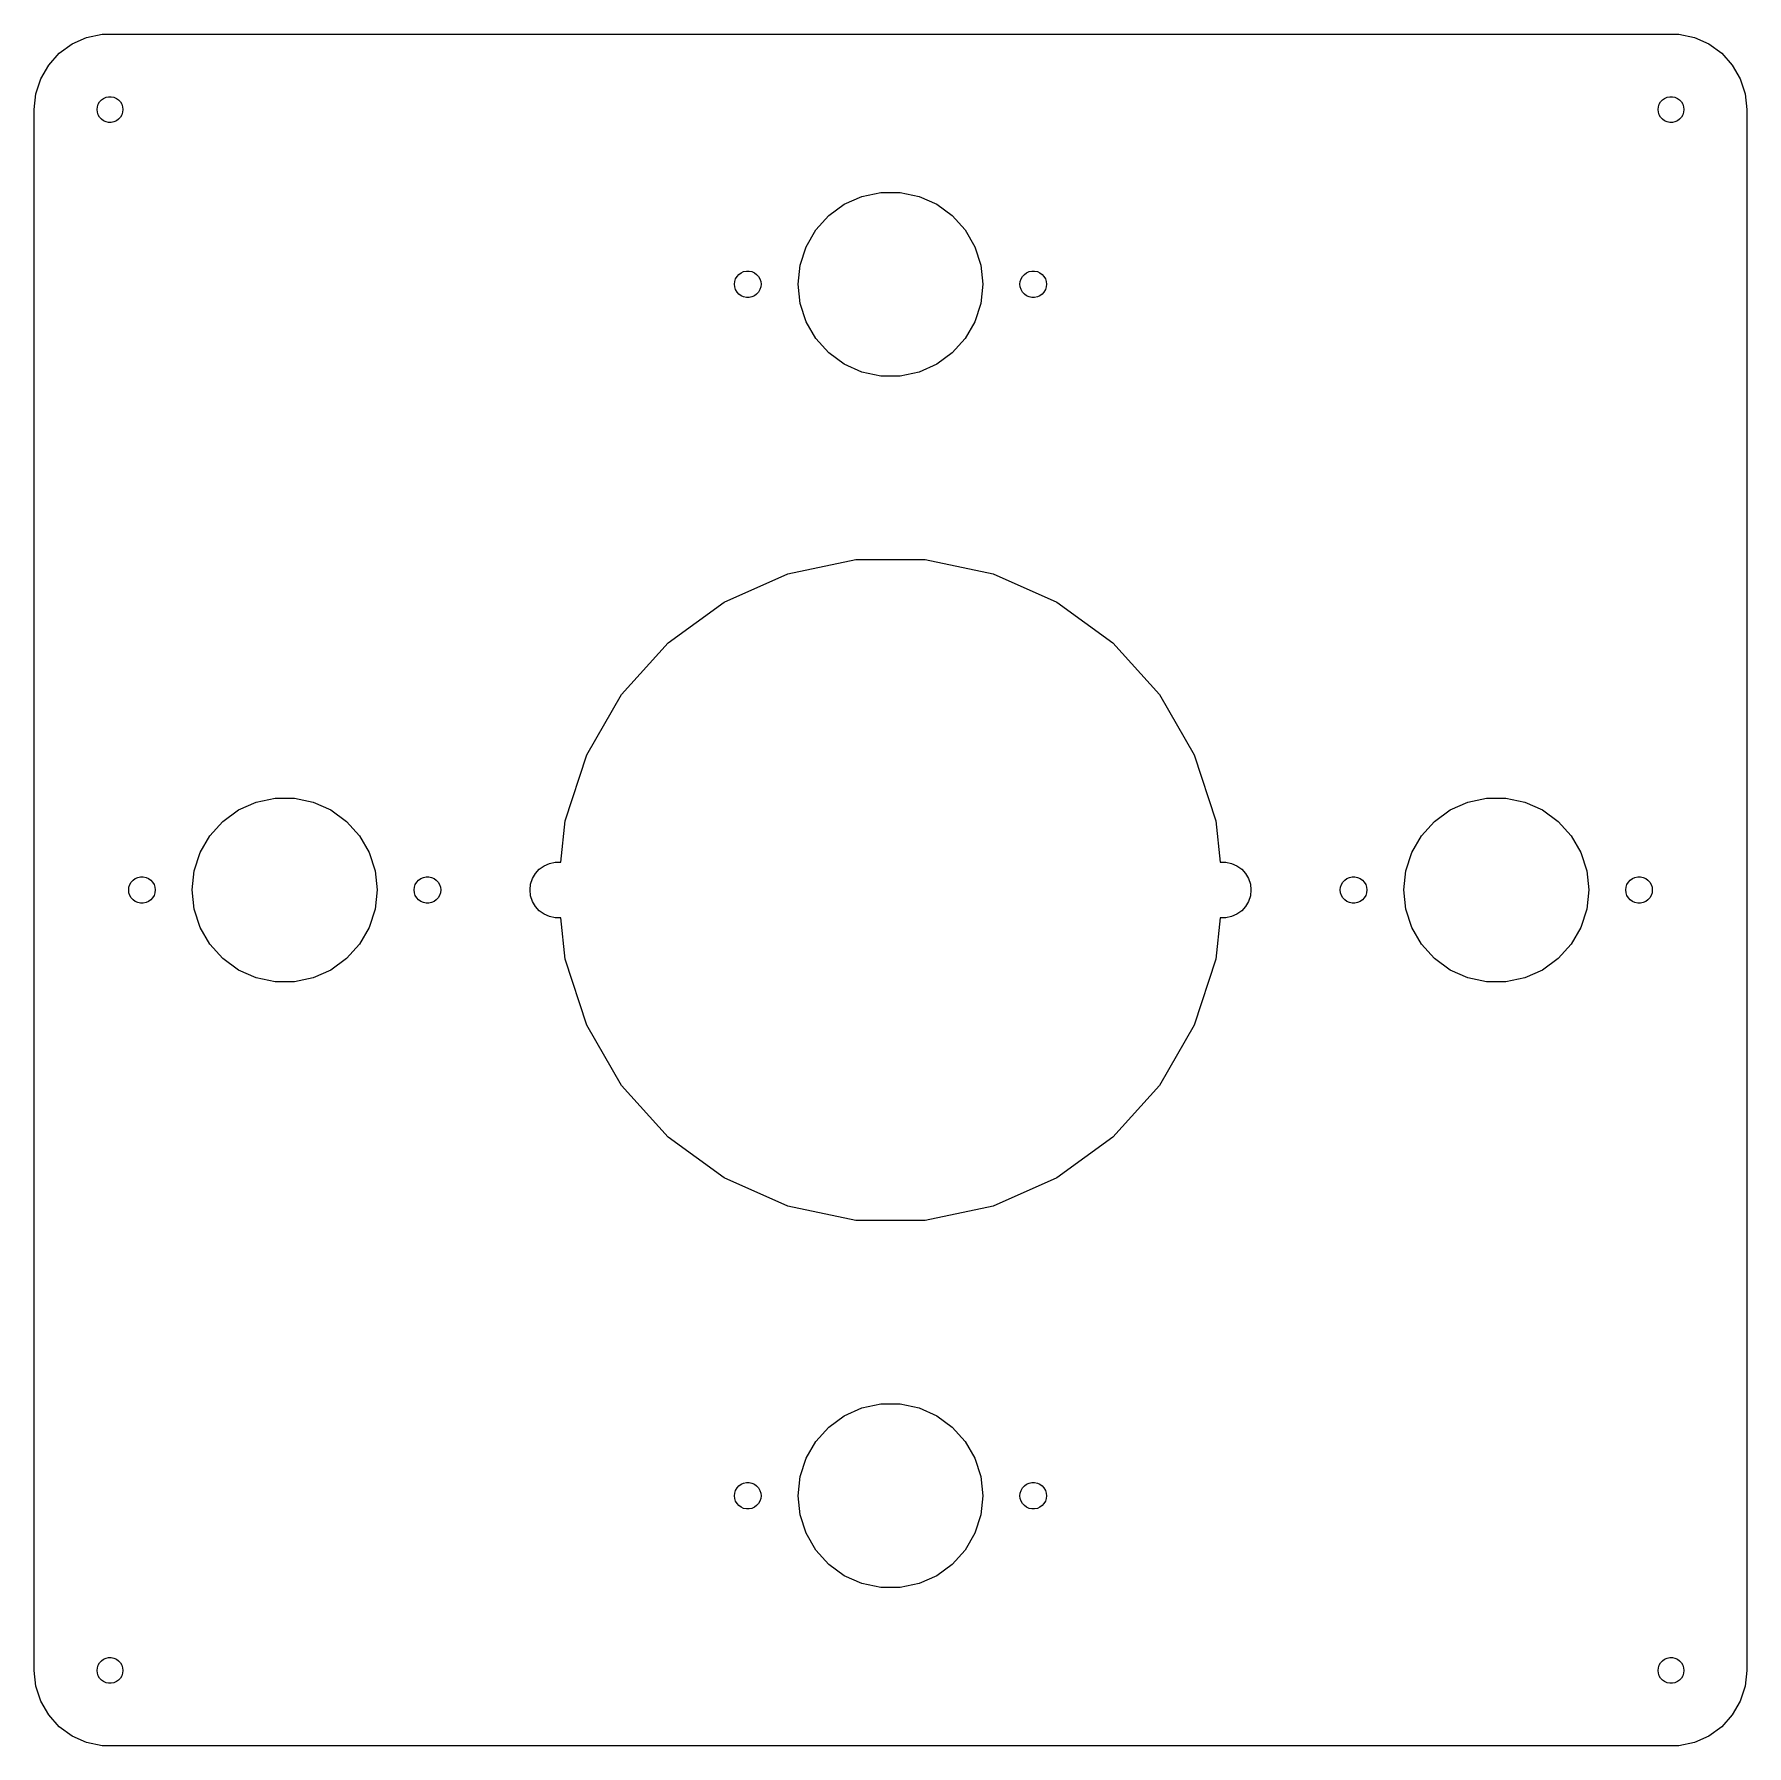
# Model space of a CAD drawing. Extents: x -8 to 218, y 24 to 250.
import ezdxf

# ---------------------------------------------------------------- set-up
doc = ezdxf.new("R2010")
doc.units = 0
doc.layers.add('Layer_1', color=7, linetype='CONTINUOUS')

msp = doc.modelspace()

# ---------------------------------------------------------------- linework, layer by layer
at = {"layer": 'Layer_1', "color": 7}
for points in [[(-7.876365, 33.905849), (-7.876365, 240.047846), (-7.657363, 242.126848), (-7.011362, 244.114846), (-5.966364, 245.925847), (-4.567363, 247.478845), (-2.876364, 248.707846), (-0.966363, 249.558845), (1.078636, 249.992847), (209.310636, 249.992847), (211.355635, 249.558845), (213.265636, 248.707846), (214.956636, 247.478845), (216.355636, 245.925847), (217.400635, 244.114846), (218.046636, 242.126848), (218.265637, 240.047846), (218.265637, 33.905849), (218.046636, 31.826859), (217.400635, 29.838857), (216.355636, 28.027837), (214.956636, 26.474853), (213.265636, 25.24586), (211.355635, 24.394847), (209.310636, 23.960846), (1.078636, 23.960846), (-0.966363, 24.394847), (-2.876364, 25.24586), (-4.567363, 26.474853), (-5.966364, 28.027837), (-7.011362, 29.838857), (-7.657363, 31.826859), (-7.876365, 33.905849)], [(0.423635, 240.047846), (0.460637, 240.400847), (0.570636, 240.738845), (0.748637, 241.046845), (0.985636, 241.310847), (1.273635, 241.519847), (1.598636, 241.664847), (1.945637, 241.738846), (2.301635, 241.738846), (2.648636, 241.664847), (2.973637, 241.519847), (3.261637, 241.310847), (3.498636, 241.046845), (3.676636, 240.738845), (3.786638, 240.400847), (3.823637, 240.047846), (3.786638, 239.694846), (3.676636, 239.356845), (3.498636, 239.048847), (3.261637, 238.784845), (2.973637, 238.575846), (2.648636, 238.430846), (2.301635, 238.356847), (1.945637, 238.356847), (1.598636, 238.430846), (1.273635, 238.575846), (0.985636, 238.784845), (0.748637, 239.048847), (0.570636, 239.356845), (0.460637, 239.694846), (0.423635, 240.047846)], [(206.565635, 240.047846), (206.602635, 240.400847), (206.712637, 240.738845), (206.890637, 241.046845), (207.127636, 241.310847), (207.415635, 241.519847), (207.740637, 241.664847), (208.087637, 241.738846), (208.443635, 241.738846), (208.790636, 241.664847), (209.115637, 241.519847), (209.403637, 241.310847), (209.640636, 241.046845), (209.818636, 240.738845), (209.928635, 240.400847), (209.965637, 240.047846), (209.928635, 239.694846), (209.818636, 239.356845), (209.640636, 239.048847), (209.403637, 238.784845), (209.115637, 238.575846), (208.790636, 238.430846), (208.443635, 238.356847), (208.087637, 238.356847), (207.740637, 238.430846), (207.415635, 238.575846), (207.127636, 238.784845), (206.890637, 239.048847), (206.712637, 239.356845), (206.602635, 239.694846), (206.565635, 240.047846)], [(92.994636, 216.976846), (93.261636, 219.513846), (94.049636, 221.938846), (95.324636, 224.147847), (97.031636, 226.042845), (99.094636, 227.542845), (101.424636, 228.579845), (103.919636, 229.109847), (106.469636, 229.109847), (108.964636, 228.579845), (111.294636, 227.542845), (113.357636, 226.042845), (115.064636, 224.147847), (116.339636, 221.938846), (117.127636, 219.513846), (117.394636, 216.976846), (117.127636, 214.439846), (116.339636, 212.014846), (115.064636, 209.805847), (113.357636, 207.910846), (111.294636, 206.410846), (108.964636, 205.373846), (106.469636, 204.843847), (103.919636, 204.843847), (101.424636, 205.373846), (99.094636, 206.410846), (97.031636, 207.910846), (95.324636, 209.805847), (94.049636, 212.014846), (93.261636, 214.439846), (92.994636, 216.976846)], [(84.594636, 216.976846), (84.632636, 217.340847), (84.745636, 217.688847), (84.928636, 218.005848), (85.173636, 218.277848), (85.469636, 218.492847), (85.803636, 218.640848), (86.161636, 218.716847), (86.527636, 218.716847), (86.885636, 218.640848), (87.219636, 218.492847), (87.515636, 218.277848), (87.760636, 218.005848), (87.943636, 217.688847), (88.056636, 217.340847), (88.094636, 216.976846), (88.056636, 216.612847), (87.943636, 216.264847), (87.760636, 215.947846), (87.515636, 215.675846), (87.219636, 215.460847), (86.885636, 215.312846), (86.527636, 215.236847), (86.161636, 215.236847), (85.803636, 215.312846), (85.469636, 215.460847), (85.173636, 215.675846), (84.928636, 215.947846), (84.745636, 216.264847), (84.632636, 216.612847), (84.594636, 216.976846)], [(122.294636, 216.976846), (122.332636, 217.340847), (122.445636, 217.688847), (122.628636, 218.005848), (122.873636, 218.277848), (123.169636, 218.492847), (123.503636, 218.640848), (123.861636, 218.716847), (124.227636, 218.716847), (124.585636, 218.640848), (124.919636, 218.492847), (125.215636, 218.277848), (125.460636, 218.005848), (125.643636, 217.688847), (125.756636, 217.340847), (125.794636, 216.976846), (125.756636, 216.612847), (125.643636, 216.264847), (125.460636, 215.947846), (125.215636, 215.675846), (124.919636, 215.460847), (124.585636, 215.312846), (124.227636, 215.236847), (123.861636, 215.236847), (123.503636, 215.312846), (123.169636, 215.460847), (122.873636, 215.675846), (122.628636, 215.947846), (122.445636, 216.264847), (122.332636, 216.612847), (122.294636, 216.976846)], [(57.594635, 136.976848), (57.675636, 137.745847), (57.914636, 138.481854), (58.301636, 139.15185), (58.818636, 139.726849), (59.444636, 140.18086), (60.151637, 140.495848), (60.907636, 140.656856), (61.681637, 140.656856), (62.253636, 146.103858), (65.089636, 154.832847), (69.678637, 162.780846), (75.819635, 169.600847), (83.244636, 174.995847), (91.628636, 178.727846), (100.605636, 180.636845), (109.783636, 180.636845), (118.760636, 178.727846), (127.144636, 174.995847), (134.569637, 169.600847), (140.710635, 162.780846), (145.299636, 154.832847), (148.135636, 146.103858), (148.707636, 140.656856), (149.481636, 140.656856), (150.237636, 140.495848), (150.944636, 140.18086), (151.570636, 139.726849), (152.087636, 139.15185), (152.474636, 138.481854), (152.713636, 137.745847), (152.794637, 136.976848), (152.713636, 136.207848), (152.474636, 135.471841), (152.087636, 134.801846), (151.570636, 134.226846), (150.944636, 133.772835), (150.237636, 133.457847), (149.481636, 133.296839), (148.707636, 133.296839), (148.135636, 127.849837), (145.299636, 119.120845), (140.710635, 111.172846), (134.569637, 104.352834), (127.144636, 98.957845), (118.760636, 95.225852), (109.783636, 93.316844), (100.605636, 93.316844), (91.628636, 95.225852), (83.244636, 98.957845), (75.819635, 104.352834), (69.678637, 111.172846), (65.089636, 119.120845), (62.253636, 127.849837), (61.681637, 133.296839), (60.907636, 133.296839), (60.151637, 133.457847), (59.444636, 133.772835), (58.818636, 134.226846), (58.301636, 134.801846), (57.914636, 135.471841), (57.675636, 136.207848), (57.594635, 136.976848)], [(12.994637, 136.976848), (13.261636, 139.513856), (14.049637, 141.93885), (15.324636, 144.147832), (17.031637, 146.042841), (19.094636, 147.542852), (21.424638, 148.57985), (23.919637, 149.109835), (26.469636, 149.109835), (28.964636, 148.57985), (31.294637, 147.542852), (33.357637, 146.042841), (35.064635, 144.147832), (36.339636, 141.93885), (37.127637, 139.513856), (37.394636, 136.976848), (37.127637, 134.439839), (36.339636, 132.014845), (35.064635, 129.805835), (33.357637, 127.910854), (31.294637, 126.410843), (28.964636, 125.373845), (26.469636, 124.843832), (23.919637, 124.843832), (21.424638, 125.373845), (19.094636, 126.410843), (17.031637, 127.910854), (15.324636, 129.805835), (14.049637, 132.014845), (13.261636, 134.439839), (12.994637, 136.976848)], [(172.994636, 136.976848), (173.261635, 139.513856), (174.049636, 141.93885), (175.324637, 144.147832), (177.031636, 146.042841), (179.094635, 147.542852), (181.424636, 148.57985), (183.919636, 149.109835), (186.469635, 149.109835), (188.964635, 148.57985), (191.294636, 147.542852), (193.357635, 146.042841), (195.064637, 144.147832), (196.339635, 141.93885), (197.127636, 139.513856), (197.394635, 136.976848), (197.127636, 134.439839), (196.339635, 132.014845), (195.064637, 129.805835), (193.357635, 127.910854), (191.294636, 126.410843), (188.964635, 125.373845), (186.469635, 124.843832), (183.919636, 124.843832), (181.424636, 125.373845), (179.094635, 126.410843), (177.031636, 127.910854), (175.324637, 129.805835), (174.049636, 132.014845), (173.261635, 134.439839), (172.994636, 136.976848)], [(4.594637, 136.976848), (4.632635, 137.340858), (4.745637, 137.688838), (4.928636, 138.005858), (5.173636, 138.277836), (5.469636, 138.492832), (5.803635, 138.640858), (6.161636, 138.716832), (6.527636, 138.716832), (6.885635, 138.640858), (7.219637, 138.492832), (7.515637, 138.277836), (7.760637, 138.005858), (7.943636, 137.688838), (8.056637, 137.340858), (8.094636, 136.976848), (8.056637, 136.612837), (7.943636, 136.264857), (7.760637, 135.947837), (7.515637, 135.67586), (7.219637, 135.460834), (6.885635, 135.312837), (6.527636, 135.236835), (6.161636, 135.236835), (5.803635, 135.312837), (5.469636, 135.460834), (5.173636, 135.67586), (4.928636, 135.947837), (4.745637, 136.264857), (4.632635, 136.612837), (4.594637, 136.976848)], [(42.294635, 136.976848), (42.332636, 137.340858), (42.445635, 137.688838), (42.628637, 138.005858), (42.873636, 138.277836), (43.169637, 138.492832), (43.503636, 138.640858), (43.861637, 138.716832), (44.227637, 138.716832), (44.585636, 138.640858), (44.919638, 138.492832), (45.215635, 138.277836), (45.460635, 138.005858), (45.643636, 137.688838), (45.756635, 137.340858), (45.794636, 136.976848), (45.756635, 136.612837), (45.643636, 136.264857), (45.460635, 135.947837), (45.215635, 135.67586), (44.919638, 135.460834), (44.585636, 135.312837), (44.227637, 135.236835), (43.861637, 135.236835), (43.503636, 135.312837), (43.169637, 135.460834), (42.873636, 135.67586), (42.628637, 135.947837), (42.445635, 136.264857), (42.332636, 136.612837), (42.294635, 136.976848)], [(164.594636, 136.976848), (164.632637, 137.340858), (164.745636, 137.688838), (164.928637, 138.005858), (165.173637, 138.277836), (165.469635, 138.492832), (165.803636, 138.640858), (166.161635, 138.716832), (166.527635, 138.716832), (166.885637, 138.640858), (167.219636, 138.492832), (167.515636, 138.277836), (167.760636, 138.005858), (167.943637, 137.688838), (168.056636, 137.340858), (168.094637, 136.976848), (168.056636, 136.612837), (167.943637, 136.264857), (167.760636, 135.947837), (167.515636, 135.67586), (167.219636, 135.460834), (166.885637, 135.312837), (166.527635, 135.236835), (166.161635, 135.236835), (165.803636, 135.312837), (165.469635, 135.460834), (165.173637, 135.67586), (164.928637, 135.947837), (164.745636, 136.264857), (164.632637, 136.612837), (164.594636, 136.976848)], [(202.294637, 136.976848), (202.332635, 137.340858), (202.445637, 137.688838), (202.628635, 138.005858), (202.873635, 138.277836), (203.169636, 138.492832), (203.503637, 138.640858), (203.861636, 138.716832), (204.227636, 138.716832), (204.585638, 138.640858), (204.919636, 138.492832), (205.215637, 138.277836), (205.460637, 138.005858), (205.643635, 137.688838), (205.756637, 137.340858), (205.794635, 136.976848), (205.756637, 136.612837), (205.643635, 136.264857), (205.460637, 135.947837), (205.215637, 135.67586), (204.919636, 135.460834), (204.585638, 135.312837), (204.227636, 135.236835), (203.861636, 135.236835), (203.503637, 135.312837), (203.169636, 135.460834), (202.873635, 135.67586), (202.628635, 135.947837), (202.445637, 136.264857), (202.332635, 136.612837), (202.294637, 136.976848)], [(92.994636, 56.976838), (93.261636, 59.513847), (94.049636, 61.938841), (95.324636, 64.147851), (97.031636, 66.042832), (99.094636, 67.542843), (101.424636, 68.57984), (103.919636, 69.109854), (106.469636, 69.109854), (108.964636, 68.57984), (111.294636, 67.542843), (113.357636, 66.042832), (115.064636, 64.147851), (116.339636, 61.938841), (117.127636, 59.513847), (117.394636, 56.976838), (117.127636, 54.439858), (116.339636, 52.014835), (115.064636, 49.805854), (113.357636, 47.910844), (111.294636, 46.410833), (108.964636, 45.373836), (106.469636, 44.843851), (103.919636, 44.843851), (101.424636, 45.373836), (99.094636, 46.410833), (97.031636, 47.910844), (95.324636, 49.805854), (94.049636, 52.014835), (93.261636, 54.439858), (92.994636, 56.976838)], [(84.594636, 56.976838), (84.632636, 57.340848), (84.745636, 57.688857), (84.928636, 58.005849), (85.173636, 58.277854), (85.469636, 58.492851), (85.803636, 58.640849), (86.161636, 58.716851), (86.527636, 58.716851), (86.885636, 58.640849), (87.219636, 58.492851), (87.515636, 58.277854), (87.760636, 58.005849), (87.943636, 57.688857), (88.056636, 57.340848), (88.094636, 56.976838), (88.056636, 56.612856), (87.943636, 56.264848), (87.760636, 55.947856), (87.515636, 55.67585), (87.219636, 55.460853), (86.885636, 55.312856), (86.527636, 55.236854), (86.161636, 55.236854), (85.803636, 55.312856), (85.469636, 55.460853), (85.173636, 55.67585), (84.928636, 55.947856), (84.745636, 56.264848), (84.632636, 56.612856), (84.594636, 56.976838)], [(122.294636, 56.976838), (122.332636, 57.340848), (122.445636, 57.688857), (122.628636, 58.005849), (122.873636, 58.277854), (123.169636, 58.492851), (123.503636, 58.640849), (123.861636, 58.716851), (124.227636, 58.716851), (124.585636, 58.640849), (124.919636, 58.492851), (125.215636, 58.277854), (125.460636, 58.005849), (125.643636, 57.688857), (125.756636, 57.340848), (125.794636, 56.976838), (125.756636, 56.612856), (125.643636, 56.264848), (125.460636, 55.947856), (125.215636, 55.67585), (124.919636, 55.460853), (124.585636, 55.312856), (124.227636, 55.236854), (123.861636, 55.236854), (123.503636, 55.312856), (123.169636, 55.460853), (122.873636, 55.67585), (122.628636, 55.947856), (122.445636, 56.264848), (122.332636, 56.612856), (122.294636, 56.976838)], [(0.423635, 33.905849), (0.460637, 34.258852), (0.570636, 34.596842), (0.748637, 34.904859), (0.985636, 35.16885), (1.273635, 35.377835), (1.598636, 35.522841), (1.945637, 35.59684), (2.301635, 35.59684), (2.648636, 35.522841), (2.973637, 35.377835), (3.261637, 35.16885), (3.498636, 34.904859), (3.676636, 34.596842), (3.786638, 34.258852), (3.823637, 33.905849), (3.786638, 33.552845), (3.676636, 33.214856), (3.498636, 32.906839), (3.261637, 32.642848), (2.973637, 32.433834), (2.648636, 32.288857), (2.301635, 32.214858), (1.945637, 32.214858), (1.598636, 32.288857), (1.273635, 32.433834), (0.985636, 32.642848), (0.748637, 32.906839), (0.570636, 33.214856), (0.460637, 33.552845), (0.423635, 33.905849)], [(206.565635, 33.905849), (206.602635, 34.258852), (206.712637, 34.596842), (206.890637, 34.904859), (207.127636, 35.16885), (207.415635, 35.377835), (207.740637, 35.522841), (208.087637, 35.59684), (208.443635, 35.59684), (208.790636, 35.522841), (209.115637, 35.377835), (209.403637, 35.16885), (209.640636, 34.904859), (209.818636, 34.596842), (209.928635, 34.258852), (209.965637, 33.905849), (209.928635, 33.552845), (209.818636, 33.214856), (209.640636, 32.906839), (209.403637, 32.642848), (209.115637, 32.433834), (208.790636, 32.288857), (208.443635, 32.214858), (208.087637, 32.214858), (207.740637, 32.288857), (207.415635, 32.433834), (207.127636, 32.642848), (206.890637, 32.906839), (206.712637, 33.214856), (206.602635, 33.552845), (206.565635, 33.905849)]]:
    msp.add_lwpolyline(points, dxfattribs=at)

doc.saveas('drawing.dxf')
